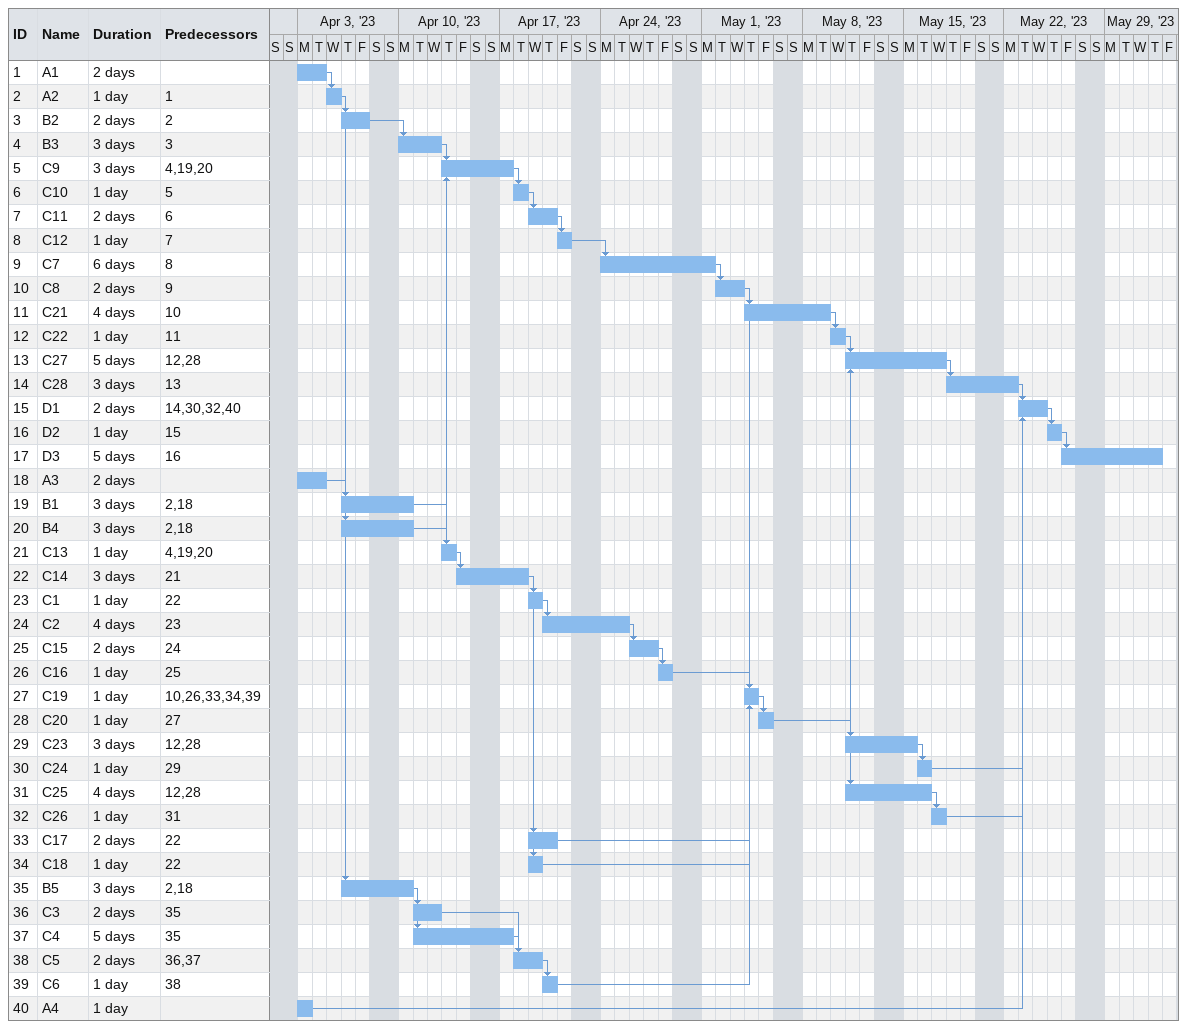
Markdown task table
| ID | Task | Duration | Start | Finish | Predecessors |
|---|---|---|---|---|---|
| 1 | A1 | 2d | 2023-04-03 | 2023-04-04 |  |
| 2 | A2 | 1d | 2023-04-05 | 2023-04-05 | 1 |
| 3 | B2 | 2d | 2023-04-06 | 2023-04-07 | 2 |
| 4 | B3 | 3d | 2023-04-10 | 2023-04-12 | 3 |
| 5 | C9 | 3d | 2023-04-13 | 2023-04-17 | 4, 19, 20 |
| 6 | C10 | 1d | 2023-04-18 | 2023-04-18 | 5 |
| 7 | C11 | 2d | 2023-04-19 | 2023-04-20 | 6 |
| 8 | C12 | 1d | 2023-04-21 | 2023-04-21 | 7 |
| 9 | C7 | 6d | 2023-04-24 | 2023-05-01 | 8 |
| 10 | C8 | 2d | 2023-05-02 | 2023-05-03 | 9 |
| 11 | C21 | 4d | 2023-05-04 | 2023-05-09 | 10 |
| 12 | C22 | 1d | 2023-05-10 | 2023-05-10 | 11 |
| 13 | C27 | 5d | 2023-05-11 | 2023-05-17 | 12, 28 |
| 14 | C28 | 3d | 2023-05-18 | 2023-05-22 | 13 |
| 15 | D1 | 2d | 2023-05-23 | 2023-05-24 | 14, 30, 32, 40 |
| 16 | D2 | 1d | 2023-05-25 | 2023-05-25 | 15 |
| 17 | D3 | 5d | 2023-05-26 | 2023-06-01 | 16 |
| 18 | A3 | 2d | 2023-04-03 | 2023-04-04 |  |
| 19 | B1 | 3d | 2023-04-06 | 2023-04-10 | 2, 18 |
| 20 | B4 | 3d | 2023-04-06 | 2023-04-10 | 2, 18 |
| 21 | C13 | 1d | 2023-04-13 | 2023-04-13 | 4, 19, 20 |
| 22 | C14 | 3d | 2023-04-14 | 2023-04-18 | 21 |
| 23 | C1 | 1d | 2023-04-19 | 2023-04-19 | 22 |
| 24 | C2 | 4d | 2023-04-20 | 2023-04-25 | 23 |
| 25 | C15 | 2d | 2023-04-26 | 2023-04-27 | 24 |
| 26 | C16 | 1d | 2023-04-28 | 2023-04-28 | 25 |
| 27 | C19 | 1d | 2023-05-04 | 2023-05-04 | 10, 26, 33, 34, 39 |
| 28 | C20 | 1d | 2023-05-05 | 2023-05-05 | 27 |
| 29 | C23 | 3d | 2023-05-11 | 2023-05-15 | 12, 28 |
| 30 | C24 | 1d | 2023-05-16 | 2023-05-16 | 29 |
| 31 | C25 | 4d | 2023-05-11 | 2023-05-16 | 12, 28 |
| 32 | C26 | 1d | 2023-05-17 | 2023-05-17 | 31 |
| 33 | C17 | 2d | 2023-04-19 | 2023-04-20 | 22 |
| 34 | C18 | 1d | 2023-04-19 | 2023-04-19 | 22 |
| 35 | B5 | 3d | 2023-04-06 | 2023-04-10 | 2, 18 |
| 36 | C3 | 2d | 2023-04-11 | 2023-04-12 | 35 |
| 37 | C4 | 5d | 2023-04-11 | 2023-04-17 | 35 |
| 38 | C5 | 2d | 2023-04-18 | 2023-04-19 | 36, 37 |
| 39 | C6 | 1d | 2023-04-20 | 2023-04-20 | 38 |
| 40 | A4 | 1d | 2023-04-03 | 2023-04-03 |  |
